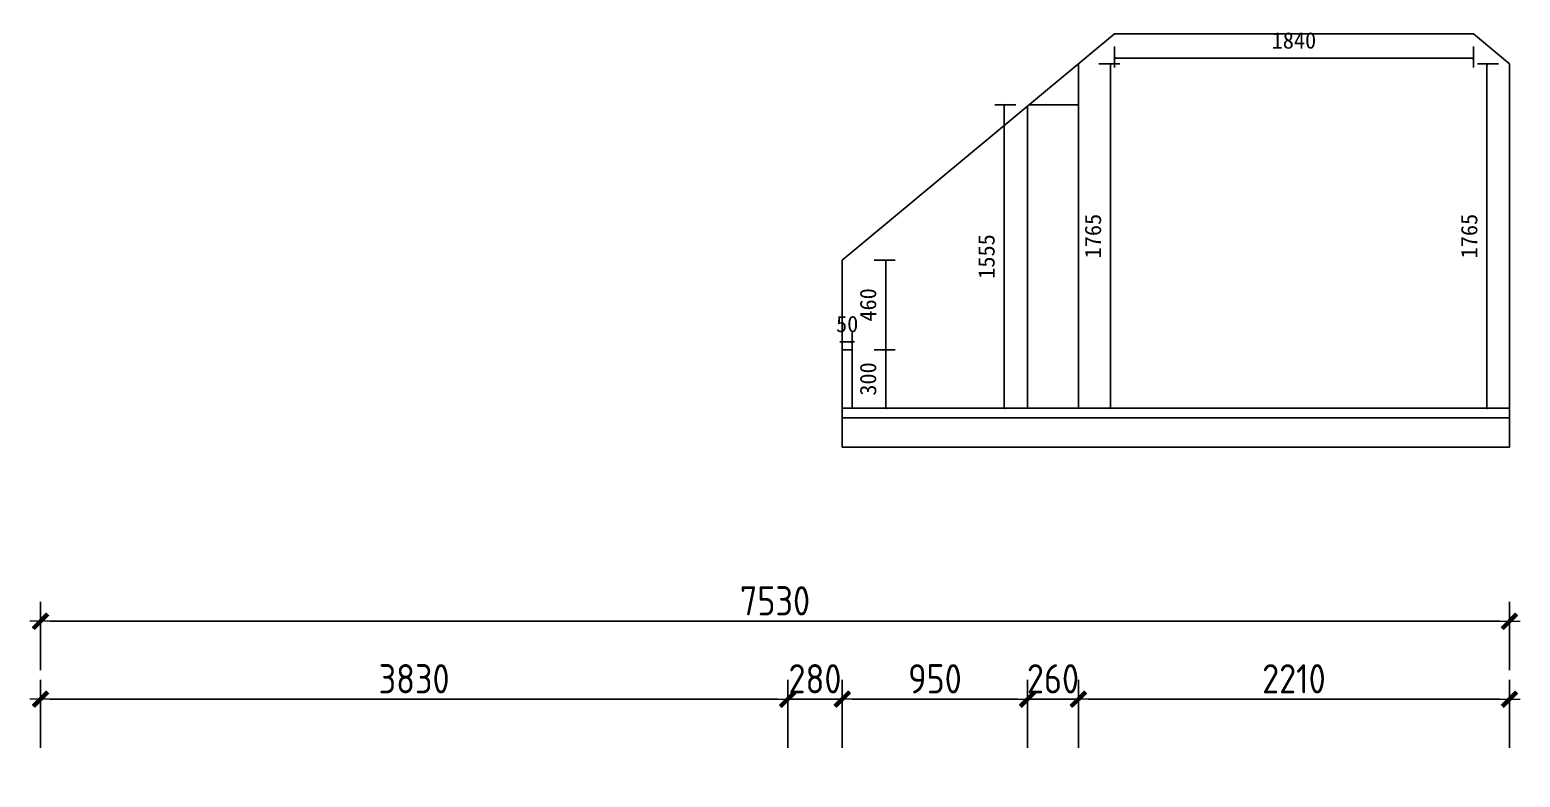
# Model space of a CAD drawing. Header units: millimetres. Extents: x -58733 to 427521, y -235734 to 553534.
# Drawn here: x 121030 to 128670, y 481100 to 484935 of the extents above; entities that cross this region are included whole.
import ezdxf

# ---------------------------------------------------------------- set-up
doc = ezdxf.new("R2010")
doc.units = ezdxf.units.MM
doc.styles.add('CCD_DIM', font='ARCHS.SHX')
doc.styles.add('黑体', font='simhei.ttf')
doc.dimstyles.new('J内小标小字', dxfattribs={"dimscale": 1.2, "dimtxt": 70, "dimasz": 10, "dimexe": 40, "dimexo": 0, "dimgap": 40, "dimtad": 1, "dimdec": 0, "dimrnd": 5, "dimtxsty": '黑体', "dimblk": 'ARCHTICK', "dimcen": 2.5, "dimclrd": 251, "dimclre": 251, "dimclrt": 2, "dimadec": 0, "dimazin": 0, "dimtfac": 1, "dimtdec": 0, "dimtix": 1, "dimtmove": 1, "dimatfit": 3, "dimldrblk": 'DOT', "dimfxl": 50, "dimfxlon": 1, "dimarcsym": 0})
doc.dimstyles.new('海龍1：50', dxfattribs={"dimscale": 50, "dimtxt": 3, "dimasz": 1, "dimexe": 2, "dimexo": 2, "dimgap": 0.6, "dimtad": 1, "dimdec": 0, "dimrnd": 5, "dimdsep": 46, "dimtxsty": 'CCD_DIM', "dimblk": 'WS-cj', "dimcen": 1, "dimclrd": 242, "dimclre": 242, "dimclrt": 2, "dimadec": 0, "dimazin": 2, "dimtfac": 1, "dimtdec": 0, "dimtix": 1, "dimtmove": 2, "dimatfit": 3, "dimldrblk": 'CCD_Leader_Arrow', "dimfxl": 5, "dimfxlon": 1, "dimtolj": 1, "dimarcsym": 0})

# ---------------------------------------------------------------- blocks, each defined once
blk = doc.blocks.new('WS-cj')
blk.add_hatch(color=1).paths.add_polyline_path([(0.59, 0.82), (-0.82, -0.59), (-0.59, -0.82), (0.82, 0.59)])
at = {"color": 1, "linetype": 'ByBlock', "lineweight": 0}
for p, q in [((-1.1, 0), (0, 0)), ((0, 0), (1.1, 0))]:
    blk.add_line(p, q, dxfattribs=at)
at = {"color": 1}
blk.add_lwpolyline([(0.59, 0.82), (-0.82, -0.59), (-0.59, -0.82), (0.82, 0.59)], close=True, dxfattribs=at)
blk = doc.blocks.new('*D668')
at = {"color": 242, "lineweight": -2}
for p, q in [((126404.5, 481250.3), (126404.5, 481600.3)), ((128614.5, 481250.3), (128614.5, 481600.3)), ((128564.5, 481500.3), (126454.5, 481500.3))]:
    blk.add_line(p, q, dxfattribs=at)
at = {"layer": 'Defpoints', "color": 0}
for p in [(126404.5, 481500.3), (126404.5, 481100.3), (128614.5, 481100.3)]:
    blk.add_point(p, dxfattribs=at)
at = {"color": 242, "lineweight": -2, "xscale": 50, "yscale": 50, "zscale": 50, "rotation": 180}
blk.add_blockref('WS-cj', (126404.5, 481500.3), dxfattribs=at)
at = {"color": 242, "lineweight": -2, "xscale": 50, "yscale": 50, "zscale": 50}
blk.add_blockref('WS-cj', (128614.5, 481500.3), dxfattribs=at)
at = {"color": 2, "insert": (127509.5, 481605.3), "char_height": 150, "attachment_point": 5, "style": 'CCD_DIM'}
blk.add_mtext('\\A1;2210', dxfattribs=at)
blk = doc.blocks.new('CCD_Leader_Arrow')
at = {"color": 1, "linetype": 'ByBlock'}
blk.add_line((0, 0), (-1, 0), dxfattribs=at)
for points in [[(-0.86, 0.67), (-0.6, 0.85), (-0.24, 0), (0, 0)], [(-0.86, -0.67), (-0.6, -0.85), (-0.24, 0), (0, 0)]]:
    blk.add_solid(points, dxfattribs=at)
blk = doc.blocks.new('*D669')
at = {"color": 242, "lineweight": -2}
for p, q in [((126144.5, 481250.3), (126144.5, 481600.3)), ((126404.5, 481250.3), (126404.5, 481600.3)), ((126094.5, 481500.3), (126044.5, 481500.3)), ((126404.5, 481500.3), (126144.5, 481500.3)), ((126454.5, 481500.3), (126504.5, 481500.3))]:
    blk.add_line(p, q, dxfattribs=at)
at = {"layer": 'Defpoints', "color": 0}
for p in [(126144.5, 481500.3), (126144.5, 481100.3), (126404.5, 481100.3)]:
    blk.add_point(p, dxfattribs=at)
at = {"color": 242, "lineweight": -2, "xscale": 50, "yscale": 50, "zscale": 50}
blk.add_blockref('WS-cj', (126144.5, 481500.3), dxfattribs=at)
at = {"color": 242, "lineweight": -2, "xscale": 50, "yscale": 50, "zscale": 50, "rotation": 180}
blk.add_blockref('WS-cj', (126404.5, 481500.3), dxfattribs=at)
at = {"color": 2, "insert": (126274.5, 481605.3), "char_height": 150, "attachment_point": 5, "style": 'CCD_DIM'}
blk.add_mtext('\\A1;260', dxfattribs=at)
blk = doc.blocks.new('*D670')
at = {"color": 242, "lineweight": -2}
for p, q in [((125194.5, 481250.3), (125194.5, 481600.3)), ((126144.5, 481250.3), (126144.5, 481600.3)), ((126094.5, 481500.3), (125244.5, 481500.3))]:
    blk.add_line(p, q, dxfattribs=at)
at = {"layer": 'Defpoints', "color": 0}
for p in [(125194.5, 481500.3), (125194.5, 481100.3), (126144.5, 481100.3)]:
    blk.add_point(p, dxfattribs=at)
at = {"color": 242, "lineweight": -2, "xscale": 50, "yscale": 50, "zscale": 50, "rotation": 180}
blk.add_blockref('WS-cj', (125194.5, 481500.3), dxfattribs=at)
at = {"color": 242, "lineweight": -2, "xscale": 50, "yscale": 50, "zscale": 50}
blk.add_blockref('WS-cj', (126144.5, 481500.3), dxfattribs=at)
at = {"color": 2, "insert": (125669.5, 481605.3), "char_height": 150, "attachment_point": 5, "style": 'CCD_DIM'}
blk.add_mtext('\\A1;950', dxfattribs=at)
blk = doc.blocks.new('*D671')
at = {"color": 242, "lineweight": -2}
for p, q in [((124914.5, 481250.3), (124914.5, 481600.3)), ((125194.5, 481250.3), (125194.5, 481600.3)), ((124864.5, 481500.3), (124814.5, 481500.3)), ((125194.5, 481500.3), (124914.5, 481500.3)), ((125244.5, 481500.3), (125294.5, 481500.3))]:
    blk.add_line(p, q, dxfattribs=at)
at = {"layer": 'Defpoints', "color": 0}
for p in [(124914.5, 481500.3), (124914.5, 481100.3), (125194.5, 481100.3)]:
    blk.add_point(p, dxfattribs=at)
at = {"color": 242, "lineweight": -2, "xscale": 50, "yscale": 50, "zscale": 50}
blk.add_blockref('WS-cj', (124914.5, 481500.3), dxfattribs=at)
at = {"color": 242, "lineweight": -2, "xscale": 50, "yscale": 50, "zscale": 50, "rotation": 180}
blk.add_blockref('WS-cj', (125194.5, 481500.3), dxfattribs=at)
at = {"color": 2, "insert": (125054.5, 481605.3), "char_height": 150, "attachment_point": 5, "style": 'CCD_DIM'}
blk.add_mtext('\\A1;280', dxfattribs=at)
blk = doc.blocks.new('*D672')
at = {"color": 242, "lineweight": -2}
for p, q in [((121084.5, 481250.3), (121084.5, 481600.3)), ((124914.5, 481250.3), (124914.5, 481600.3)), ((124864.5, 481500.3), (121134.5, 481500.3))]:
    blk.add_line(p, q, dxfattribs=at)
at = {"layer": 'Defpoints', "color": 0}
for p in [(121084.5, 481500.3), (121084.5, 481100.3), (124914.5, 481100.3)]:
    blk.add_point(p, dxfattribs=at)
at = {"color": 242, "lineweight": -2, "xscale": 50, "yscale": 50, "zscale": 50, "rotation": 180}
blk.add_blockref('WS-cj', (121084.5, 481500.3), dxfattribs=at)
at = {"color": 242, "lineweight": -2, "xscale": 50, "yscale": 50, "zscale": 50}
blk.add_blockref('WS-cj', (124914.5, 481500.3), dxfattribs=at)
at = {"color": 2, "insert": (122999.5, 481605.3), "char_height": 150, "attachment_point": 5, "style": 'CCD_DIM'}
blk.add_mtext('\\A1;3830', dxfattribs=at)
blk = doc.blocks.new('*D673')
at = {"color": 242, "lineweight": -2}
for p, q in [((121084.5, 481650.3), (121084.5, 482000.3)), ((128614.5, 481650.3), (128614.5, 482000.3)), ((128564.5, 481900.3), (121134.5, 481900.3))]:
    blk.add_line(p, q, dxfattribs=at)
at = {"layer": 'Defpoints', "color": 0}
for p in [(121084.5, 481900.3), (121084.5, 481100.3), (128614.5, 481100.3)]:
    blk.add_point(p, dxfattribs=at)
at = {"color": 242, "lineweight": -2, "xscale": 50, "yscale": 50, "zscale": 50, "rotation": 180}
blk.add_blockref('WS-cj', (121084.5, 481900.3), dxfattribs=at)
at = {"color": 242, "lineweight": -2, "xscale": 50, "yscale": 50, "zscale": 50}
blk.add_blockref('WS-cj', (128614.5, 481900.3), dxfattribs=at)
at = {"color": 2, "insert": (124849.5, 482005.3), "char_height": 150, "attachment_point": 5, "style": 'CCD_DIM'}
blk.add_mtext('\\A1;7530', dxfattribs=at)
blk = doc.blocks.new('_ArchTick')
at = {"color": 0, "linetype": 'ByBlock', "const_width": 0.15}
blk.add_lwpolyline([(-0.5, -0.5), (0.5, 0.5)], dxfattribs=at)
blk = doc.blocks.new('*D684')
at = {"color": 251, "lineweight": -2}
for p, q in [((126084, 484549.9), (125976, 484549.9)), ((126024, 484549.9), (126024, 482993.2)), ((126084, 482993.2), (125976, 482993.2))]:
    blk.add_line(p, q, dxfattribs=at)
at = {"layer": 'Defpoints', "color": 0}
for p in [(126152.6, 484549.9), (126024, 482993.2), (126152.6, 482993.2)]:
    blk.add_point(p, dxfattribs=at)
at = {"color": 251, "lineweight": -2, "xscale": 12, "yscale": 12, "zscale": 12}
for p, rotation in [((126024, 484549.9), 90), ((126024, 482993.2), 270)]:
    blk.add_blockref('_ArchTick', p, dxfattribs=dict(at, rotation=rotation))
at = {"color": 2, "insert": (125934, 483771.6), "char_height": 84, "attachment_point": 5, "rotation": 90, "style": '黑体'}
blk.add_mtext('1555', dxfattribs=at)
blk = doc.blocks.new('_Dot')
at = {"color": 0, "linetype": 'ByBlock', "lineweight": -2}
blk.add_line((-0.5, 0), (-1, 0), dxfattribs=at)
at = {"color": 0, "linetype": 'ByBlock', "const_width": 0.5}
blk.add_lwpolyline([(-0.25, 0, 1), (0.25, 0, 1)], format="xyb", close=True, dxfattribs=at)
blk = doc.blocks.new('*D685')
at = {"color": 251, "lineweight": -2}
for p, q in [((126509.8, 484759.3), (126617.8, 484759.3)), ((126569.8, 484759.3), (126569.8, 482993.2)), ((126509.8, 482993.2), (126617.8, 482993.2))]:
    blk.add_line(p, q, dxfattribs=at)
at = {"layer": 'Defpoints', "color": 0}
for p in [(126404.5, 484759.3), (126404.5, 482993.2), (126569.8, 482993.2)]:
    blk.add_point(p, dxfattribs=at)
at = {"color": 251, "lineweight": -2, "xscale": 12, "yscale": 12, "zscale": 12}
for p, rotation in [((126569.8, 484759.3), 90), ((126569.8, 482993.2), 270)]:
    blk.add_blockref('_ArchTick', p, dxfattribs=dict(at, rotation=rotation))
at = {"color": 2, "insert": (126479.8, 483876.3), "char_height": 84, "attachment_point": 5, "rotation": 90, "style": '黑体'}
blk.add_mtext('1765', dxfattribs=at)
blk = doc.blocks.new('*D686')
at = {"color": 251, "lineweight": -2}
for p, q in [((125357.5, 483293.2), (125465.5, 483293.2)), ((125417.5, 482993.2), (125417.5, 483293.2)), ((125357.5, 482993.2), (125465.5, 482993.2))]:
    blk.add_line(p, q, dxfattribs=at)
at = {"layer": 'Defpoints', "color": 0}
for p in [(125244.5, 483293.2), (125417.5, 483293.2), (125244.5, 482993.2)]:
    blk.add_point(p, dxfattribs=at)
at = {"color": 251, "lineweight": -2, "xscale": 12, "yscale": 12, "zscale": 12}
for p, rotation in [((125417.5, 483293.2), 90), ((125417.5, 482993.2), 270)]:
    blk.add_blockref('_ArchTick', p, dxfattribs=dict(at, rotation=rotation))
at = {"color": 2, "insert": (125327, 483143.2), "char_height": 84, "attachment_point": 5, "rotation": 90, "style": '黑体'}
blk.add_mtext('300', dxfattribs=at)
blk = doc.blocks.new('*D687')
at = {"color": 251, "lineweight": -2}
for p, q in [((125357.5, 483753.2), (125465.5, 483753.2)), ((125417.5, 483293.2), (125417.5, 483753.2)), ((125357.5, 483293.2), (125465.5, 483293.2))]:
    blk.add_line(p, q, dxfattribs=at)
at = {"layer": 'Defpoints', "color": 0}
for p in [(125194.5, 483753.2), (125417.5, 483753.2), (125244.5, 483293.2)]:
    blk.add_point(p, dxfattribs=at)
at = {"color": 251, "lineweight": -2, "xscale": 12, "yscale": 12, "zscale": 12}
for p, rotation in [((125417.5, 483753.2), 90), ((125417.5, 483293.2), 270)]:
    blk.add_blockref('_ArchTick', p, dxfattribs=dict(at, rotation=rotation))
at = {"color": 2, "insert": (125327, 483523.2), "char_height": 84, "attachment_point": 5, "rotation": 90, "style": '黑体'}
blk.add_mtext('460', dxfattribs=at)
blk = doc.blocks.new('*D688')
at = {"color": 251, "lineweight": -2}
for p, q in [((125194.5, 483334.4), (125182.5, 483334.4)), ((125194.5, 483293.2), (125194.5, 483382.4)), ((125244.5, 483334.4), (125194.5, 483334.4)), ((125244.5, 483293.2), (125244.5, 483382.4)), ((125244.5, 483334.4), (125256.5, 483334.4))]:
    blk.add_line(p, q, dxfattribs=at)
at = {"layer": 'Defpoints', "color": 0}
for p in [(125194.5, 483334.4), (125194.5, 483293.2), (125244.5, 483293.2)]:
    blk.add_point(p, dxfattribs=at)
at = {"color": 251, "lineweight": -2, "xscale": 12, "yscale": 12, "zscale": 12}
blk.add_blockref('_ArchTick', (125194.5, 483334.4), dxfattribs=at)
at = {"color": 251, "lineweight": -2, "xscale": 12, "yscale": 12, "zscale": 12, "rotation": 180}
blk.add_blockref('_ArchTick', (125244.5, 483334.4), dxfattribs=at)
at = {"color": 2, "insert": (125219.5, 483424.9), "char_height": 84, "attachment_point": 5, "style": '黑体'}
blk.add_mtext('50', dxfattribs=at)
blk = doc.blocks.new('*D689')
at = {"color": 251, "lineweight": -2}
for p, q in [((128558.4, 484759.3), (128450.4, 484759.3)), ((128498.4, 484759.3), (128498.4, 482993.2)), ((128558.4, 482993.2), (128450.4, 482993.2))]:
    blk.add_line(p, q, dxfattribs=at)
at = {"layer": 'Defpoints', "color": 0}
for p in [(128614.5, 484759.3), (128498.4, 482993.2), (128614.5, 482993.2)]:
    blk.add_point(p, dxfattribs=at)
at = {"color": 251, "lineweight": -2, "xscale": 12, "yscale": 12, "zscale": 12}
for p, rotation in [((128498.4, 484759.3), 90), ((128498.4, 482993.2), 270)]:
    blk.add_blockref('_ArchTick', p, dxfattribs=dict(at, rotation=rotation))
at = {"color": 2, "insert": (128408.4, 483876.3), "char_height": 84, "attachment_point": 5, "rotation": 90, "style": '黑体'}
blk.add_mtext('1765', dxfattribs=at)
blk = doc.blocks.new('*D690')
at = {"color": 251, "lineweight": -2}
for p, q in [((126589.7, 484849.1), (126589.7, 484741.1)), ((128429.4, 484849.1), (128429.4, 484741.1)), ((126589.7, 484789.1), (128429.4, 484789.1))]:
    blk.add_line(p, q, dxfattribs=at)
at = {"layer": 'Defpoints', "color": 0}
for p in [(126589.7, 484913.2), (128429.4, 484913.2), (128429.4, 484789.1)]:
    blk.add_point(p, dxfattribs=at)
at = {"color": 251, "lineweight": -2, "xscale": 12, "yscale": 12, "zscale": 12, "rotation": 180}
blk.add_blockref('_ArchTick', (126589.7, 484789.1), dxfattribs=at)
at = {"color": 251, "lineweight": -2, "xscale": 12, "yscale": 12, "zscale": 12}
blk.add_blockref('_ArchTick', (128429.4, 484789.1), dxfattribs=at)
at = {"color": 2, "insert": (127509.5, 484879.5), "char_height": 84, "attachment_point": 5, "style": '黑体'}
blk.add_mtext('1840', dxfattribs=at)

msp = doc.modelspace()

# ---------------------------------------------------------------- linework, layer by layer
for p, q in [((125194.5, 483753.2), (126589.7, 484913.2)), ((126589.7, 484913.2), (128429.4, 484913.2)), ((128614.5, 484759.3), (128429.4, 484913.2)), ((126404.5, 484549.9), (126404.5, 484759.3)), ((128614.5, 484759.3), (128614.5, 482993.2)), ((126152.6, 484549.9), (126404.5, 484549.9)), ((125194.5, 482993.2), (125194.5, 483753.2)), ((125194.5, 482993.2), (128614.5, 482993.2)), ((125194.5, 482993.2), (125194.5, 482793.2)), ((125194.5, 482943.2), (128614.5, 482943.2)), ((128614.5, 482993.2), (128614.5, 482793.2)), ((125194.5, 482793.2), (128614.5, 482793.2))]:
    msp.add_line(p, q)
at = {"color": 251}
for p, q in [((126144.5, 484543.1), (126144.5, 482993.2)), ((126404.5, 484549.9), (126404.5, 482993.2)), ((125194.5, 483293.2), (125244.5, 483293.2)), ((125244.5, 483293.2), (125244.5, 482993.2))]:
    msp.add_line(p, q, dxfattribs=at)

# ---------------------------------------------------------------- dimensions: what is measured, and where the dimension line sits
for base, p1, p2, picture, middle in [((128429.4, 484789.1), (126589.7, 484913.2), (128429.4, 484913.2), '*D690', (127509.5, 484879.5)), ((125194.5, 483334.4), (125244.5, 483293.2), (125194.5, 483293.2), '*D688', (125219.5, 483424.9))]:
    dim = msp.add_linear_dim(base=base, p1=p1, p2=p2, dimstyle='J内小标小字')
    dim.commit()
    dim.dimension.update_dxf_attribs({"geometry": picture, "text_midpoint": middle})
for base, p1, p2, angle, dimstyle, picture, middle in [((126569.8, 482993.2), (126404.5, 484759.3), (126404.5, 482993.2), 90, 'J内小标小字', '*D685', (126479.8, 483876.3)), ((128498.4, 482993.2), (128614.5, 484759.3), (128614.5, 482993.2), 90, 'J内小标小字', '*D689', (128408.4, 483876.3)), ((126024, 482993.2), (126152.6, 484549.9), (126152.6, 482993.2), 90, 'J内小标小字', '*D684', (125934, 483771.6)), ((125417.5, 483753.2), (125244.5, 483293.2), (125194.5, 483753.2), 90, 'J内小标小字', '*D687', (125327, 483523.2)), ((125417.5, 483293.2), (125244.5, 482993.2), (125244.5, 483293.2), 90, 'J内小标小字', '*D686', (125327, 483143.2)), ((121084.5, 481900.3), (128614.5, 481100.3), (121084.5, 481100.3), 180, '海龍1：50', '*D673', (124849.5, 482005.3)), ((121084.5, 481500.3), (124914.5, 481100.3), (121084.5, 481100.3), 180, '海龍1：50', '*D672', (122999.5, 481605.3)), ((124914.5, 481500.3), (125194.5, 481100.3), (124914.5, 481100.3), 180, '海龍1：50', '*D671', (125054.5, 481605.3)), ((125194.5, 481500.3), (126144.5, 481100.3), (125194.5, 481100.3), 180, '海龍1：50', '*D670', (125669.5, 481605.3)), ((126144.5, 481500.3), (126404.5, 481100.3), (126144.5, 481100.3), 180, '海龍1：50', '*D669', (126274.5, 481605.3)), ((126404.5, 481500.3), (128614.5, 481100.3), (126404.5, 481100.3), 180, '海龍1：50', '*D668', (127509.5, 481605.3))]:
    dim = msp.add_linear_dim(base=base, p1=p1, p2=p2, angle=angle, dimstyle=dimstyle)
    dim.commit()
    dim.dimension.update_dxf_attribs({"geometry": picture, "text_midpoint": middle})

doc.saveas('drawing.dxf')
